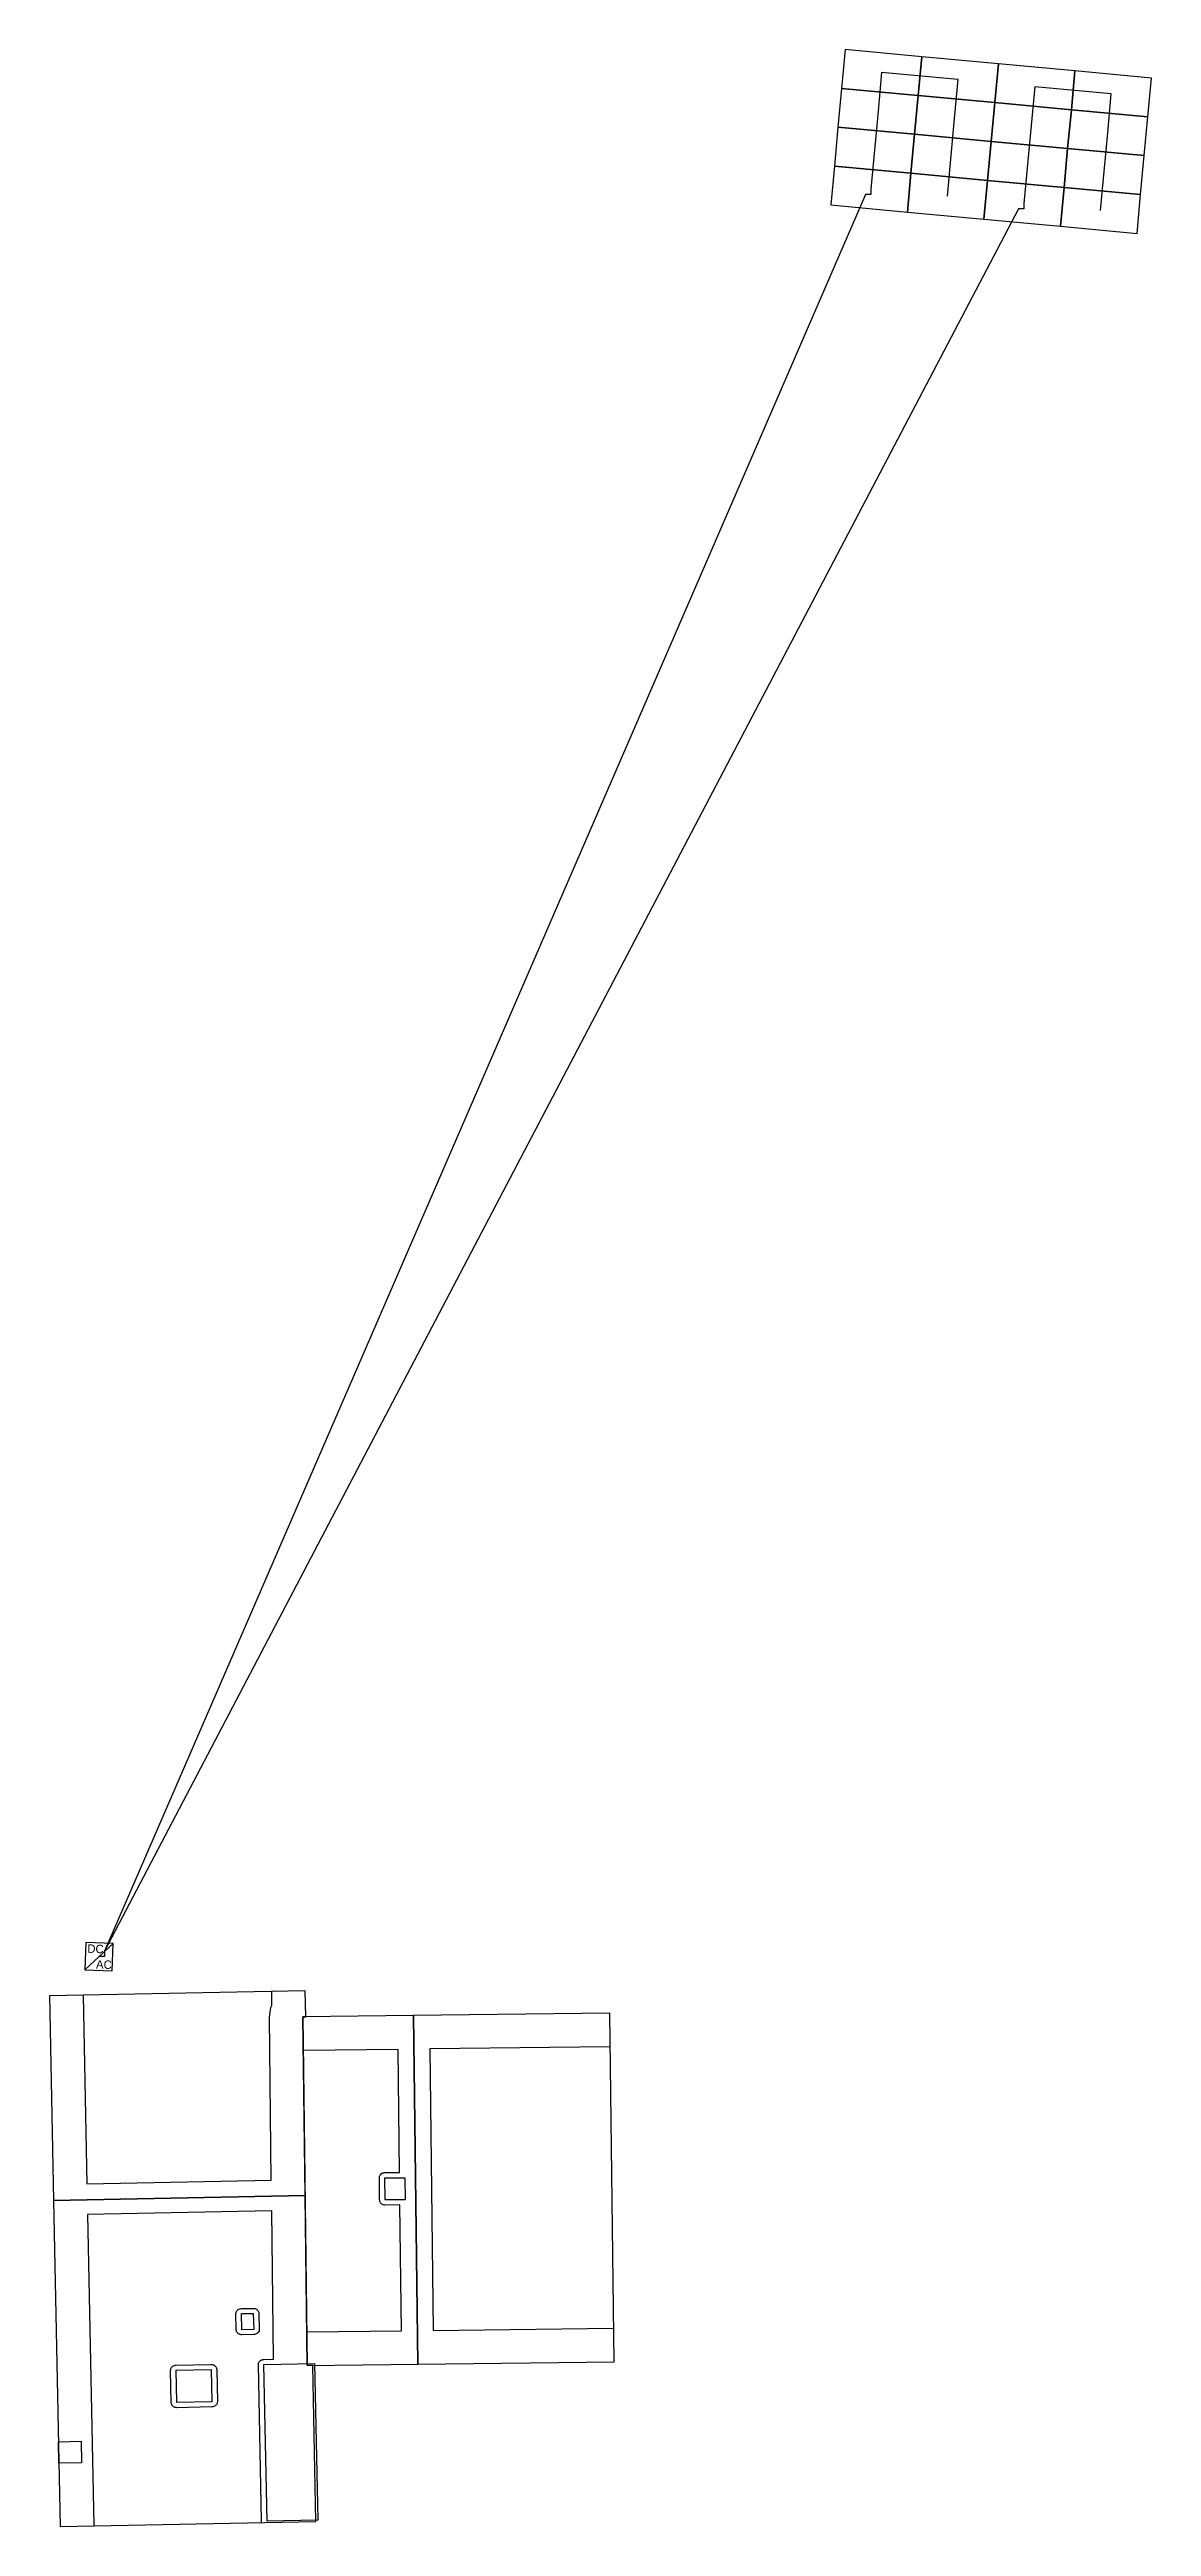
# Model space of a CAD drawing. Header units: feet. Extents: x -30 to 69, y -29 to 193.
import ezdxf

# ---------------------------------------------------------------- set-up
doc = ezdxf.new("R2010")
doc.units = ezdxf.units.FT
for name, color, linetype in [('Buildings', 7, 'CONTINUOUS'), ('Connections', 7, 'CONTINUOUS'), ('Inverters', 7, 'CONTINUOUS'), ('Modules', 7, 'CONTINUOUS'), ('Obstructions', 7, 'CONTINUOUS'), ('Setbacks', 7, 'CONTINUOUS'), ('Strings', 7, 'CONTINUOUS')]:
    doc.layers.add(name, color=color, linetype=linetype)

msp = doc.modelspace()

# ---------------------------------------------------------------- linework, layer by layer
at = {"layer": 'Buildings', "color": 252}
for p, q in [((-7.11, 19.22), (-30, 18.76)), ((-30, 18.76), (-29.64, 0.45)), ((-7.06, 16.88), (-7.11, 19.22)), ((2.59, 16.99), (-7.32, 16.87)), ((-7.32, 16.87), (-7.06, 16.88)), ((-7.13, 0.9), (-7.32, 16.87)), ((-7.32, 16.87), (-6.95, -14.33)), ((20.16, 17.2), (2.59, 16.99)), ((2.59, 16.99), (2.96, -14.21)), ((2.96, -14.21), (2.59, 16.99)), ((20.53, -14.01), (20.16, 17.2)), ((-7.13, 0.9), (-29.64, 0.45)), ((-29.64, 0.45), (-7.13, 0.9)), ((-29.64, 0.45), (-29.05, -28.75)), ((-6.95, -14.33), (-7.13, 0.9)), ((-6.95, -14.33), (2.96, -14.21)), ((-6.44, -14.33), (-6.95, -14.33)), ((-6.16, -28.29), (-6.44, -14.33)), ((2.96, -14.21), (20.53, -14.01)), ((-29.05, -28.75), (-6.16, -28.29))]:
    msp.add_line(p, q, dxfattribs=at)
at = {"layer": 'Connections', "color": 91}
for p, q in [((43.03, 180.03), (-25.09, 22.76)), ((43.52, 180.03), (43.03, 180.03)), ((43.52, 180.52), (43.52, 180.03)), ((56.74, 178.75), (-25.09, 22.76)), ((57.23, 178.75), (56.74, 178.75)), ((57.23, 179.24), (57.23, 178.75)), ((-25.09, 22.27), (-25.58, 22.27)), ((-25.09, 22.27), (-25.58, 22.27)), ((-25.09, 22.76), (-25.09, 22.27)), ((-25.09, 22.76), (-25.09, 22.27))]:
    msp.add_line(p, q, dxfattribs=at)
at = {"layer": 'Inverters'}
for p, q in [((-26.76, 23.54), (-26.85, 21.09)), ((-26.85, 21.09), (-24.31, 23.46)), ((-24.31, 23.46), (-26.76, 23.54)), ((-24.39, 21), (-24.31, 23.46)), ((-26.85, 21.09), (-24.39, 21))]:
    msp.add_line(p, q, dxfattribs=at)
at = {"layer": 'Modules', "color": 254}
for p, q in [((41.23, 193.01), (40.9, 189.53)), ((48.08, 192.37), (41.23, 193.01)), ((47.76, 188.9), (48.08, 192.37)), ((48.08, 192.37), (47.76, 188.9)), ((54.94, 191.74), (48.08, 192.37)), ((54.61, 188.26), (54.94, 191.74)), ((54.94, 191.74), (54.61, 188.26)), ((61.79, 191.1), (54.94, 191.74)), ((61.47, 187.62), (61.79, 191.1)), ((61.79, 191.1), (61.47, 187.62)), ((68.64, 190.46), (61.79, 191.1)), ((40.9, 189.53), (40.58, 186.06)), ((40.9, 189.53), (47.76, 188.9)), ((47.76, 188.9), (40.9, 189.53)), ((47.44, 185.42), (47.76, 188.9)), ((47.76, 188.9), (47.44, 185.42)), ((47.76, 188.9), (54.61, 188.26)), ((54.61, 188.26), (47.76, 188.9)), ((68.32, 186.98), (68.64, 190.46)), ((54.29, 184.78), (54.61, 188.26)), ((54.61, 188.26), (54.29, 184.78)), ((54.61, 188.26), (61.47, 187.62)), ((61.47, 187.62), (54.61, 188.26)), ((61.14, 184.14), (61.47, 187.62)), ((61.47, 187.62), (61.14, 184.14)), ((61.47, 187.62), (68.32, 186.98)), ((68.32, 186.98), (61.47, 187.62)), ((68, 183.51), (68.32, 186.98)), ((40.58, 186.06), (40.26, 182.58)), ((40.58, 186.06), (47.44, 185.42)), ((47.44, 185.42), (40.58, 186.06)), ((47.11, 181.94), (47.44, 185.42)), ((47.44, 185.42), (47.11, 181.94)), ((47.44, 185.42), (54.29, 184.78)), ((54.29, 184.78), (47.44, 185.42)), ((53.97, 181.3), (54.29, 184.78)), ((54.29, 184.78), (53.97, 181.3)), ((54.29, 184.78), (61.14, 184.14)), ((61.14, 184.14), (54.29, 184.78)), ((60.82, 180.66), (61.14, 184.14)), ((61.14, 184.14), (60.82, 180.66)), ((61.14, 184.14), (68, 183.51)), ((68, 183.51), (61.14, 184.14)), ((40.26, 182.58), (39.93, 179.1)), ((40.26, 182.58), (47.11, 181.94)), ((47.11, 181.94), (40.26, 182.58)), ((46.79, 178.46), (47.11, 181.94)), ((47.11, 181.94), (46.79, 178.46)), ((47.11, 181.94), (53.97, 181.3)), ((53.97, 181.3), (47.11, 181.94)), ((67.67, 180.03), (68, 183.51)), ((53.64, 177.82), (53.97, 181.3)), ((53.97, 181.3), (53.64, 177.82)), ((53.97, 181.3), (60.82, 180.66)), ((60.82, 180.66), (53.97, 181.3)), ((60.5, 177.19), (60.82, 180.66)), ((60.82, 180.66), (60.5, 177.19)), ((60.82, 180.66), (67.67, 180.03)), ((67.67, 180.03), (60.82, 180.66)), ((67.35, 176.55), (67.67, 180.03)), ((39.93, 179.1), (46.79, 178.46)), ((46.79, 178.46), (53.64, 177.82)), ((53.64, 177.82), (60.5, 177.19)), ((60.5, 177.19), (67.35, 176.55))]:
    msp.add_line(p, q, dxfattribs=at)
at = {"layer": 'Obstructions', "color": 252}
for p, q in [((1.83, 2.45), (-0.01, 2.43)), ((-0.01, 2.43), (0.01, 0.52)), ((1.85, 0.54), (1.83, 2.45)), ((0.01, 0.52), (1.85, 0.54)), ((-12.82, -9.69), (-11.76, -9.67)), ((-12.79, -11.14), (-12.82, -9.69)), ((-11.76, -9.67), (-11.73, -11.11)), ((-11.73, -11.11), (-12.79, -11.14)), ((-18.67, -14.75), (-15.54, -14.69)), ((-18.61, -17.66), (-18.67, -14.75)), ((-15.54, -14.69), (-15.48, -17.6)), ((-10.81, -14.24), (-6.27, -14.15)), ((-10.53, -28.27), (-10.81, -14.24)), ((-6.27, -14.15), (-5.99, -28.18)), ((-15.48, -17.6), (-18.61, -17.66)), ((-29.21, -21.16), (-27.17, -21.12)), ((-29.16, -23.09), (-29.21, -21.16)), ((-27.17, -21.12), (-27.14, -23.05)), ((-27.14, -23.05), (-29.16, -23.09)), ((-5.99, -28.18), (-10.53, -28.27))]:
    msp.add_line(p, q, dxfattribs=at)
at = {"layer": 'Setbacks', "color": 2}
for p, q in [((-27, 18.79), (-26.66, 1.93)), ((-10.18, 17.71), (-10.09, 17.9)), ((-10.09, 17.9), (-10.11, 19.13)), ((-10.32, 16.84), (-10.18, 17.71)), ((-10.15, 2.26), (-10.32, 16.84)), ((-10.32, 16.84), (-10.32, 16.84)), ((-10.18, 17.71), (-10.18, 17.71)), ((-10.18, 17.71), (-10.18, 17.71)), ((1.21, 13.97), (-7.25, 13.87)), ((1.34, 2.95), (1.21, 13.97)), ((20.16, 14.2), (4.03, 14.01)), ((4.03, 14.01), (4.33, -11.2)), ((-26.66, 1.93), (-10.15, 2.26)), ((-0.48, 2.43), (-0.47, 2.5)), ((-0.46, 0.52), (-0.48, 2.43)), ((-0.48, 2.43), (-0.48, 2.43)), ((-0.47, 2.5), (-0.46, 2.58)), ((-0.46, 2.58), (-0.43, 2.65)), ((-0.46, 2.58), (-0.46, 2.58)), ((-0.46, 2.58), (-0.46, 2.58)), ((-0.46, 2.58), (-0.46, 2.58)), ((-0.46, 2.58), (-0.46, 2.58)), ((-0.43, 2.65), (-0.4, 2.72)), ((-0.4, 2.72), (-0.35, 2.78)), ((-0.4, 2.72), (-0.4, 2.72)), ((-0.4, 2.72), (-0.4, 2.72)), ((-0.4, 2.72), (-0.4, 2.72)), ((-0.4, 2.72), (-0.4, 2.72)), ((-0.35, 2.78), (-0.3, 2.84)), ((-0.3, 2.84), (-0.29, 2.84)), ((-0.29, 2.84), (-0.23, 2.87)), ((-0.29, 2.84), (-0.29, 2.84)), ((-0.29, 2.84), (-0.29, 2.84)), ((-0.29, 2.84), (-0.29, 2.84)), ((-0.23, 2.87), (-0.16, 2.91)), ((-0.16, 2.91), (-0.09, 2.92)), ((-0.16, 2.91), (-0.16, 2.91)), ((-0.16, 2.91), (-0.16, 2.91)), ((-0.16, 2.91), (-0.16, 2.91)), ((-0.16, 2.91), (-0.16, 2.91)), ((-0.09, 2.92), (-0.02, 2.94)), ((-0.02, 2.94), (1.34, 2.95)), ((-0.02, 2.94), (-0.02, 2.94)), ((-0.45, 0.44), (-0.46, 0.52)), ((-0.46, 0.52), (-0.46, 0.52)), ((-0.46, 0.52), (-0.46, 0.52)), ((-0.46, 0.52), (-0.46, 0.52)), ((-0.44, 0.36), (-0.45, 0.44)), ((-0.41, 0.29), (-0.44, 0.36)), ((-0.44, 0.36), (-0.44, 0.36)), ((-0.44, 0.36), (-0.44, 0.36)), ((-0.44, 0.36), (-0.44, 0.36)), ((-0.44, 0.36), (-0.44, 0.36)), ((-0.37, 0.22), (-0.41, 0.29)), ((-0.32, 0.17), (-0.37, 0.22)), ((-0.37, 0.22), (-0.37, 0.22)), ((-0.37, 0.22), (-0.37, 0.22)), ((-0.37, 0.22), (-0.37, 0.22)), ((-0.37, 0.22), (-0.37, 0.22)), ((-0.27, 0.11), (-0.32, 0.17)), ((-0.26, 0.11), (-0.27, 0.11)), ((-0.27, 0.11), (-0.27, 0.11)), ((-0.2, 0.08), (-0.26, 0.11)), ((-0.26, 0.11), (-0.26, 0.11)), ((-0.26, 0.11), (-0.26, 0.11)), ((-0.13, 0.04), (-0.2, 0.08)), ((-0.06, 0.03), (-0.13, 0.04)), ((-0.13, 0.04), (-0.13, 0.04)), ((-0.13, 0.04), (-0.13, 0.04)), ((-0.13, 0.04), (-0.13, 0.04)), ((-0.13, 0.04), (-0.13, 0.04)), ((0.01, 0.02), (-0.06, 0.03)), ((1.37, 0.04), (0.01, 0.02)), ((0.01, 0.02), (0.01, 0.02)), ((0.01, 0.02), (0.01, 0.02)), ((0.01, 0.02), (0.01, 0.02)), ((1.51, -11.23), (1.37, 0.04)), ((-10.11, -0.5), (-26.61, -0.83)), ((-26.61, -0.83), (-26.05, -28.65)), ((-9.96, -13.77), (-10.11, -0.5)), ((-13.32, -9.7), (-13.31, -9.63)), ((-13.29, -11.15), (-13.32, -9.7)), ((-13.32, -9.7), (-13.32, -9.7)), ((-13.32, -9.7), (-13.32, -9.7)), ((-13.32, -9.7), (-13.32, -9.7)), ((-13.32, -9.7), (-13.32, -9.7)), ((-13.32, -9.7), (-13.32, -9.7)), ((-13.31, -9.63), (-13.3, -9.56)), ((-13.3, -9.56), (-13.26, -9.5)), ((-13.3, -9.56), (-13.3, -9.56)), ((-13.3, -9.56), (-13.3, -9.56)), ((-13.3, -9.56), (-13.3, -9.56)), ((-13.3, -9.56), (-13.3, -9.56)), ((-13.3, -9.56), (-13.3, -9.56)), ((-13.3, -9.56), (-13.3, -9.56)), ((-13.26, -9.5), (-13.23, -9.44)), ((-13.23, -9.43), (-13.17, -9.38)), ((-13.23, -9.44), (-13.23, -9.43)), ((-13.23, -9.44), (-13.23, -9.44)), ((-13.23, -9.44), (-13.23, -9.44)), ((-13.23, -9.44), (-13.23, -9.44)), ((-13.23, -9.44), (-13.23, -9.44)), ((-13.23, -9.44), (-13.23, -9.44)), ((-13.17, -9.38), (-13.12, -9.33)), ((-13.12, -9.33), (-13.05, -9.3)), ((-13.12, -9.33), (-13.12, -9.33)), ((-13.12, -9.33), (-13.12, -9.33)), ((-13.12, -9.33), (-13.12, -9.33)), ((-13.12, -9.33), (-13.12, -9.33)), ((-13.12, -9.33), (-13.12, -9.33)), ((-13.12, -9.33), (-13.12, -9.33)), ((-13.05, -9.3), (-12.98, -9.27)), ((-12.98, -9.27), (-12.9, -9.26)), ((-12.98, -9.27), (-12.98, -9.27)), ((-12.98, -9.27), (-12.98, -9.27)), ((-12.98, -9.27), (-12.98, -9.27)), ((-12.98, -9.27), (-12.98, -9.27)), ((-12.9, -9.26), (-12.83, -9.24)), ((-12.83, -9.24), (-12.82, -9.24)), ((-12.82, -9.24), (-11.77, -9.22)), ((-12.82, -9.24), (-12.82, -9.24)), ((-12.82, -9.24), (-12.82, -9.24)), ((-12.82, -9.24), (-12.82, -9.24)), ((-11.77, -9.22), (-11.77, -9.22)), ((-11.77, -9.22), (-11.69, -9.23)), ((-11.69, -9.23), (-11.62, -9.24)), ((-11.62, -9.24), (-11.62, -9.24)), ((-11.62, -9.24), (-11.62, -9.24)), ((-11.62, -9.24), (-11.62, -9.24)), ((-11.62, -9.24), (-11.61, -9.24)), ((-11.61, -9.24), (-11.55, -9.27)), ((-11.55, -9.27), (-11.48, -9.3)), ((-11.48, -9.3), (-11.48, -9.3)), ((-11.48, -9.3), (-11.47, -9.3)), ((-11.47, -9.3), (-11.47, -9.3)), ((-11.47, -9.3), (-11.47, -9.3)), ((-11.47, -9.3), (-11.47, -9.31)), ((-11.47, -9.31), (-11.47, -9.31)), ((-11.47, -9.31), (-11.42, -9.35)), ((-11.42, -9.35), (-11.36, -9.4)), ((-11.36, -9.4), (-11.36, -9.4)), ((-11.36, -9.4), (-11.36, -9.4)), ((-11.36, -9.4), (-11.36, -9.4)), ((-11.36, -9.4), (-11.36, -9.4)), ((-11.36, -9.4), (-11.36, -9.4)), ((-11.36, -9.4), (-11.36, -9.4)), ((-11.36, -9.4), (-11.32, -9.46)), ((-11.32, -9.46), (-11.29, -9.53)), ((-11.29, -9.53), (-11.29, -9.53)), ((-11.29, -9.53), (-11.29, -9.53)), ((-11.29, -9.53), (-11.29, -9.53)), ((-11.29, -9.53), (-11.29, -9.53)), ((-11.29, -9.53), (-11.29, -9.53)), ((-11.29, -9.53), (-11.29, -9.53)), ((-11.29, -9.53), (-11.27, -9.6)), ((-11.27, -9.6), (-11.26, -9.66)), ((-11.26, -9.66), (-11.26, -9.66)), ((-11.26, -9.66), (-11.23, -11.1)), ((4.33, -11.2), (20.46, -11)), ((-13.29, -11.15), (-13.29, -11.15)), ((-13.28, -11.22), (-13.29, -11.15)), ((-13.29, -11.15), (-13.29, -11.15)), ((-13.29, -11.15), (-13.29, -11.15)), ((-13.26, -11.28), (-13.28, -11.22)), ((-13.26, -11.29), (-13.26, -11.28)), ((-13.26, -11.28), (-13.26, -11.28)), ((-13.26, -11.28), (-13.26, -11.28)), ((-13.26, -11.28), (-13.26, -11.28)), ((-13.23, -11.35), (-13.26, -11.29)), ((-13.19, -11.41), (-13.23, -11.35)), ((-13.13, -11.46), (-13.19, -11.41)), ((-13.19, -11.41), (-13.19, -11.41)), ((-13.19, -11.41), (-13.19, -11.41)), ((-13.19, -11.41), (-13.19, -11.41)), ((-13.19, -11.41), (-13.19, -11.41)), ((-13.08, -11.51), (-13.13, -11.46)), ((-13.07, -11.51), (-13.08, -11.51)), ((-13, -11.54), (-13.07, -11.51)), ((-13.07, -11.51), (-13.07, -11.51)), ((-13.07, -11.51), (-13.07, -11.51)), ((-13.07, -11.51), (-13.07, -11.51)), ((-12.93, -11.57), (-13, -11.54)), ((-12.86, -11.58), (-12.93, -11.57)), ((-12.93, -11.57), (-12.93, -11.57)), ((-12.93, -11.57), (-12.93, -11.57)), ((-12.93, -11.57), (-12.93, -11.57)), ((-12.78, -11.59), (-12.86, -11.58)), ((-11.73, -11.56), (-12.78, -11.59)), ((-12.78, -11.59), (-12.78, -11.59)), ((-12.78, -11.59), (-12.78, -11.59)), ((-12.78, -11.59), (-12.78, -11.59)), ((-11.72, -11.56), (-11.73, -11.56)), ((-11.73, -11.56), (-11.73, -11.56)), ((-11.65, -11.55), (-11.72, -11.56)), ((-11.57, -11.54), (-11.65, -11.55)), ((-11.5, -11.51), (-11.57, -11.54)), ((-11.57, -11.54), (-11.57, -11.54)), ((-11.57, -11.54), (-11.57, -11.54)), ((-11.57, -11.54), (-11.57, -11.54)), ((-11.43, -11.47), (-11.5, -11.51)), ((-11.38, -11.42), (-11.43, -11.47)), ((-11.43, -11.47), (-11.43, -11.47)), ((-11.43, -11.47), (-11.43, -11.47)), ((-11.43, -11.47), (-11.43, -11.47)), ((-11.43, -11.47), (-11.43, -11.47)), ((-11.32, -11.37), (-11.38, -11.42)), ((-11.29, -11.31), (-11.32, -11.37)), ((-11.32, -11.37), (-11.32, -11.37)), ((-11.32, -11.37), (-11.32, -11.37)), ((-11.32, -11.37), (-11.32, -11.37)), ((-11.32, -11.37), (-11.32, -11.37)), ((-11.25, -11.24), (-11.29, -11.31)), ((-11.24, -11.17), (-11.25, -11.24)), ((-11.25, -11.24), (-11.25, -11.24)), ((-11.25, -11.24), (-11.25, -11.24)), ((-11.25, -11.24), (-11.25, -11.24)), ((-11.25, -11.24), (-11.25, -11.24)), ((-11.23, -11.1), (-11.24, -11.17)), ((-11.23, -11.1), (-11.23, -11.1)), ((-6.95, -11.33), (1.51, -11.23)), ((-19.17, -14.76), (-19.16, -14.69)), ((-19.17, -14.76), (-19.17, -14.76)), ((-19.17, -14.76), (-19.17, -14.76)), ((-19.12, -17.67), (-19.17, -14.76)), ((-19.17, -14.76), (-19.17, -14.76)), ((-19.16, -14.69), (-19.15, -14.62)), ((-19.15, -14.62), (-19.12, -14.56)), ((-19.15, -14.62), (-19.15, -14.62)), ((-19.15, -14.62), (-19.15, -14.62)), ((-19.15, -14.62), (-19.15, -14.62)), ((-19.15, -14.62), (-19.15, -14.62)), ((-19.12, -14.56), (-19.08, -14.5)), ((-19.08, -14.49), (-19.03, -14.44)), ((-19.08, -14.5), (-19.08, -14.49)), ((-19.08, -14.49), (-19.08, -14.49)), ((-19.08, -14.49), (-19.08, -14.49)), ((-19.08, -14.49), (-19.08, -14.49)), ((-19.03, -14.44), (-18.97, -14.39)), ((-18.97, -14.39), (-18.9, -14.36)), ((-18.97, -14.39), (-18.97, -14.39)), ((-18.97, -14.39), (-18.97, -14.39)), ((-18.97, -14.39), (-18.97, -14.39)), ((-18.97, -14.39), (-18.97, -14.39)), ((-18.9, -14.36), (-18.84, -14.33)), ((-18.84, -14.33), (-18.84, -14.33)), ((-18.84, -14.33), (-18.84, -14.33)), ((-18.84, -14.33), (-18.83, -14.33)), ((-18.83, -14.33), (-18.76, -14.31)), ((-18.76, -14.31), (-18.68, -14.3)), ((-18.68, -14.3), (-15.55, -14.24)), ((-18.68, -14.3), (-18.68, -14.3)), ((-18.68, -14.3), (-18.68, -14.3)), ((-18.68, -14.3), (-18.68, -14.3)), ((-15.55, -14.24), (-15.55, -14.24)), ((-15.55, -14.24), (-15.55, -14.24)), ((-15.55, -14.24), (-15.47, -14.25)), ((-15.47, -14.25), (-15.39, -14.26)), ((-15.39, -14.26), (-15.39, -14.26)), ((-15.39, -14.26), (-15.39, -14.26)), ((-15.39, -14.26), (-15.39, -14.26)), ((-15.39, -14.26), (-15.39, -14.26)), ((-15.39, -14.26), (-15.39, -14.26)), ((-15.39, -14.26), (-15.39, -14.26)), ((-15.39, -14.26), (-15.32, -14.29)), ((-15.32, -14.29), (-15.25, -14.32)), ((-15.25, -14.32), (-15.25, -14.32)), ((-15.25, -14.32), (-15.25, -14.32)), ((-15.25, -14.32), (-15.25, -14.32)), ((-15.25, -14.32), (-15.25, -14.32)), ((-15.25, -14.32), (-15.2, -14.37)), ((-15.2, -14.37), (-15.14, -14.42)), ((-15.14, -14.42), (-15.14, -14.42)), ((-15.14, -14.42), (-15.14, -14.42)), ((-15.14, -14.42), (-15.14, -14.42)), ((-15.14, -14.42), (-15.14, -14.42)), ((-15.14, -14.42), (-15.1, -14.48)), ((-15.1, -14.48), (-15.07, -14.54)), ((-15.07, -14.54), (-15.07, -14.54)), ((-15.07, -14.54), (-15.07, -14.54)), ((-15.07, -14.54), (-15.07, -14.54)), ((-15.07, -14.54), (-15.07, -14.54)), ((-15.07, -14.54), (-15.05, -14.61)), ((-15.05, -14.61), (-15.04, -14.68)), ((-15.04, -14.68), (-15.04, -14.68)), ((-15.04, -14.68), (-15.04, -14.68)), ((-15.04, -14.68), (-15.04, -14.68)), ((-15.04, -14.68), (-14.98, -17.59)), ((-11.31, -14.25), (-11.3, -14.19)), ((-11.03, -28.28), (-11.31, -14.25)), ((-11.31, -14.25), (-11.31, -14.25)), ((-11.31, -14.25), (-11.31, -14.25)), ((-11.31, -14.25), (-11.31, -14.25)), ((-11.3, -14.19), (-11.29, -14.11)), ((-11.29, -14.11), (-11.26, -14.05)), ((-11.29, -14.11), (-11.29, -14.11)), ((-11.29, -14.11), (-11.29, -14.11)), ((-11.29, -14.11), (-11.29, -14.11)), ((-11.26, -14.05), (-11.22, -13.98)), ((-11.22, -13.98), (-11.18, -13.94)), ((-11.22, -13.98), (-11.22, -13.98)), ((-11.22, -13.98), (-11.22, -13.98)), ((-11.22, -13.98), (-11.22, -13.98)), ((-11.18, -13.94), (-11.11, -13.88)), ((-11.11, -13.88), (-11.05, -13.85)), ((-11.11, -13.88), (-11.11, -13.88)), ((-11.11, -13.88), (-11.11, -13.88)), ((-11.11, -13.88), (-11.11, -13.88)), ((-11.05, -13.85), (-10.97, -13.82)), ((-10.97, -13.81), (-10.9, -13.8)), ((-10.97, -13.82), (-10.97, -13.81)), ((-10.97, -13.81), (-10.97, -13.81)), ((-10.97, -13.81), (-10.97, -13.81)), ((-10.9, -13.8), (-10.82, -13.79)), ((-10.82, -13.79), (-9.96, -13.77)), ((-10.82, -13.79), (-10.82, -13.79)), ((-19.1, -17.74), (-19.12, -17.67)), ((-19.12, -17.67), (-19.12, -17.67)), ((-19.09, -17.81), (-19.1, -17.74)), ((-15, -17.73), (-15.04, -17.79)), ((-14.99, -17.66), (-15, -17.73)), ((-15, -17.73), (-15, -17.73)), ((-15, -17.73), (-15, -17.73)), ((-15, -17.73), (-15, -17.73)), ((-15, -17.73), (-15, -17.73)), ((-14.98, -17.59), (-14.99, -17.66)), ((-14.98, -17.59), (-14.98, -17.59)), ((-14.98, -17.59), (-14.98, -17.59)), ((-14.98, -17.59), (-14.98, -17.59)), ((-19.05, -17.87), (-19.09, -17.81)), ((-19.09, -17.81), (-19.09, -17.81)), ((-19.09, -17.81), (-19.09, -17.81)), ((-19.09, -17.81), (-19.09, -17.81)), ((-19.09, -17.81), (-19.09, -17.81)), ((-19.02, -17.93), (-19.05, -17.87)), ((-19.01, -17.93), (-19.02, -17.93)), ((-18.96, -17.98), (-19.01, -17.93)), ((-19.01, -17.93), (-19.01, -17.93)), ((-19.01, -17.93), (-19.01, -17.93)), ((-19.01, -17.93), (-19.01, -17.93)), ((-18.9, -18.03), (-18.96, -17.98)), ((-18.83, -18.06), (-18.9, -18.03)), ((-18.9, -18.03), (-18.9, -18.03)), ((-18.9, -18.03), (-18.9, -18.03)), ((-18.9, -18.03), (-18.9, -18.03)), ((-18.9, -18.03), (-18.9, -18.03)), ((-18.76, -18.09), (-18.83, -18.06)), ((-18.68, -18.1), (-18.76, -18.09)), ((-18.76, -18.09), (-18.76, -18.09)), ((-18.76, -18.09), (-18.76, -18.09)), ((-18.76, -18.09), (-18.76, -18.09)), ((-18.76, -18.09), (-18.76, -18.09)), ((-18.76, -18.09), (-18.76, -18.09)), ((-18.76, -18.09), (-18.76, -18.09)), ((-18.6, -18.11), (-18.68, -18.1)), ((-15.47, -18.05), (-18.6, -18.11)), ((-18.6, -18.11), (-18.6, -18.11)), ((-18.6, -18.11), (-18.6, -18.11)), ((-15.4, -18.03), (-15.47, -18.05)), ((-15.47, -18.05), (-15.47, -18.05)), ((-15.47, -18.05), (-15.47, -18.05)), ((-15.47, -18.05), (-15.47, -18.05)), ((-15.32, -18.02), (-15.4, -18.03)), ((-15.25, -17.99), (-15.32, -18.02)), ((-15.32, -18.02), (-15.32, -18.02)), ((-15.32, -18.02), (-15.32, -18.02)), ((-15.32, -18.02), (-15.32, -18.02)), ((-15.18, -17.96), (-15.25, -17.99)), ((-15.13, -17.9), (-15.18, -17.95)), ((-15.18, -17.95), (-15.18, -17.95)), ((-15.18, -17.95), (-15.18, -17.95)), ((-15.18, -17.95), (-15.18, -17.95)), ((-15.18, -17.95), (-15.18, -17.96)), ((-15.07, -17.85), (-15.13, -17.9)), ((-15.04, -17.79), (-15.07, -17.85)), ((-15.07, -17.85), (-15.07, -17.85)), ((-15.07, -17.85), (-15.07, -17.85)), ((-15.07, -17.85), (-15.07, -17.85)), ((-15.07, -17.85), (-15.07, -17.85)), ((-11.02, -28.35), (-11.03, -28.28)), ((-11.03, -28.28), (-11.03, -28.28))]:
    msp.add_line(p, q, dxfattribs=at)
at = {"layer": 'Strings', "color": 11}
for p, q in [((44.49, 190.95), (44.17, 187.48)), ((51.35, 190.32), (44.49, 190.95)), ((51.02, 186.84), (51.35, 190.32)), ((58.2, 189.68), (57.88, 186.2)), ((65.05, 189.04), (58.2, 189.68)), ((64.73, 185.56), (65.05, 189.04)), ((44.17, 187.48), (43.85, 184)), ((50.38, 179.88), (51.02, 186.84)), ((57.88, 186.2), (57.23, 179.24)), ((64.41, 182.08), (64.73, 185.56)), ((43.85, 184), (43.52, 180.52)), ((64.08, 178.61), (64.41, 182.08))]:
    msp.add_line(p, q, dxfattribs=at)

# ---------------------------------------------------------------- texts
at = {"layer": 'Inverters'}
for s, p in [('DC', (-26.63, 22.62)), ('AC', (-25.85, 21.21))]:
    msp.add_text(s, height=0.755, rotation=-2.06, dxfattribs=at).set_placement(p)

doc.saveas('drawing.dxf')
